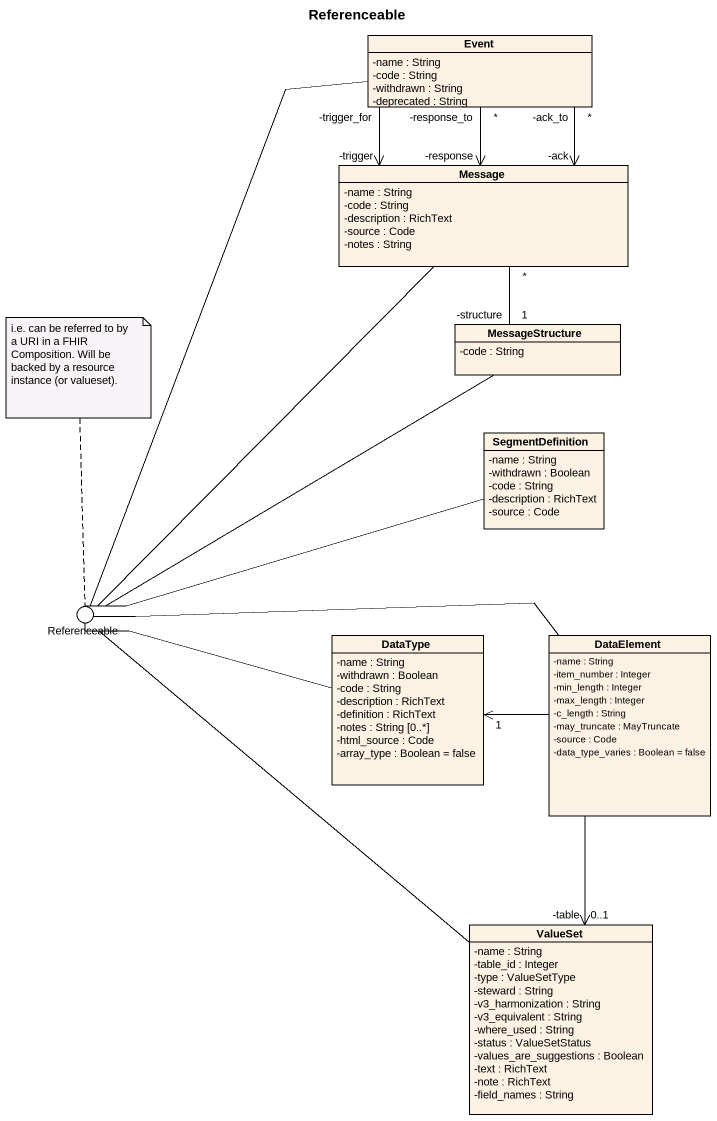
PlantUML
@startuml
title Referenceable
allowmixing
hide circle
hide empty members
skinparam classAttributeIconSize 0
class Event {
  -name : String
  -code : String
  -withdrawn : String
  -deprecated : String
}
class Message {
  -name : String
  -code : String
  -description : RichText
  -source : Code
  -notes : String
}
class MessageStructure {
  -code : String
}
class SegmentDefinition {
  -name : String
  -withdrawn : Boolean
  -code : String
  -description : RichText
  -source : Code
}
() Referenceable
class DataType {
  -name : String
  -withdrawn : Boolean
  -code : String
  -description : RichText
  -definition : RichText
  -notes : String [0..*]
  -html_source : Code
  -array_type : Boolean = false
}
class DataElement {
  -name : String
  -item_number : Integer
  -min_length : Integer
  -max_length : Integer
  -c_length : String
  -may_truncate : MayTruncate
  -source : Code
  -data_type_varies : Boolean = false
}
class ValueSet {
  -name : String
  -table_id : Integer
  -type : ValueSetType
  -steward : String
  -v3_harmonization : String
  -v3_equivalent : String
  -where_used : String
  -status : ValueSetStatus
  -values_are_suggestions : Boolean
  -text : RichText
  -note : RichText
  -field_names : String
}
Event "-trigger_for" --> "-trigger" Message
Event "-response_to\n*" --> "-response" Message
Event "-ack_to\n*" --> "-ack" Message
Event -- Referenceable
Message "*" -- "-structure\n1" MessageStructure
Message -- Referenceable
MessageStructure -left- Referenceable
SegmentDefinition -left- Referenceable
DataType -left- Referenceable
DataElement -left- Referenceable
DataElement -left-> "1" DataType
DataElement --> "-table\n0..1" ValueSet
ValueSet -up- Referenceable
note top of Referenceable : i.e. can be referred to by a URI in a FHIR Composition. Will be backed by a resource instance (or valueset).
@enduml
